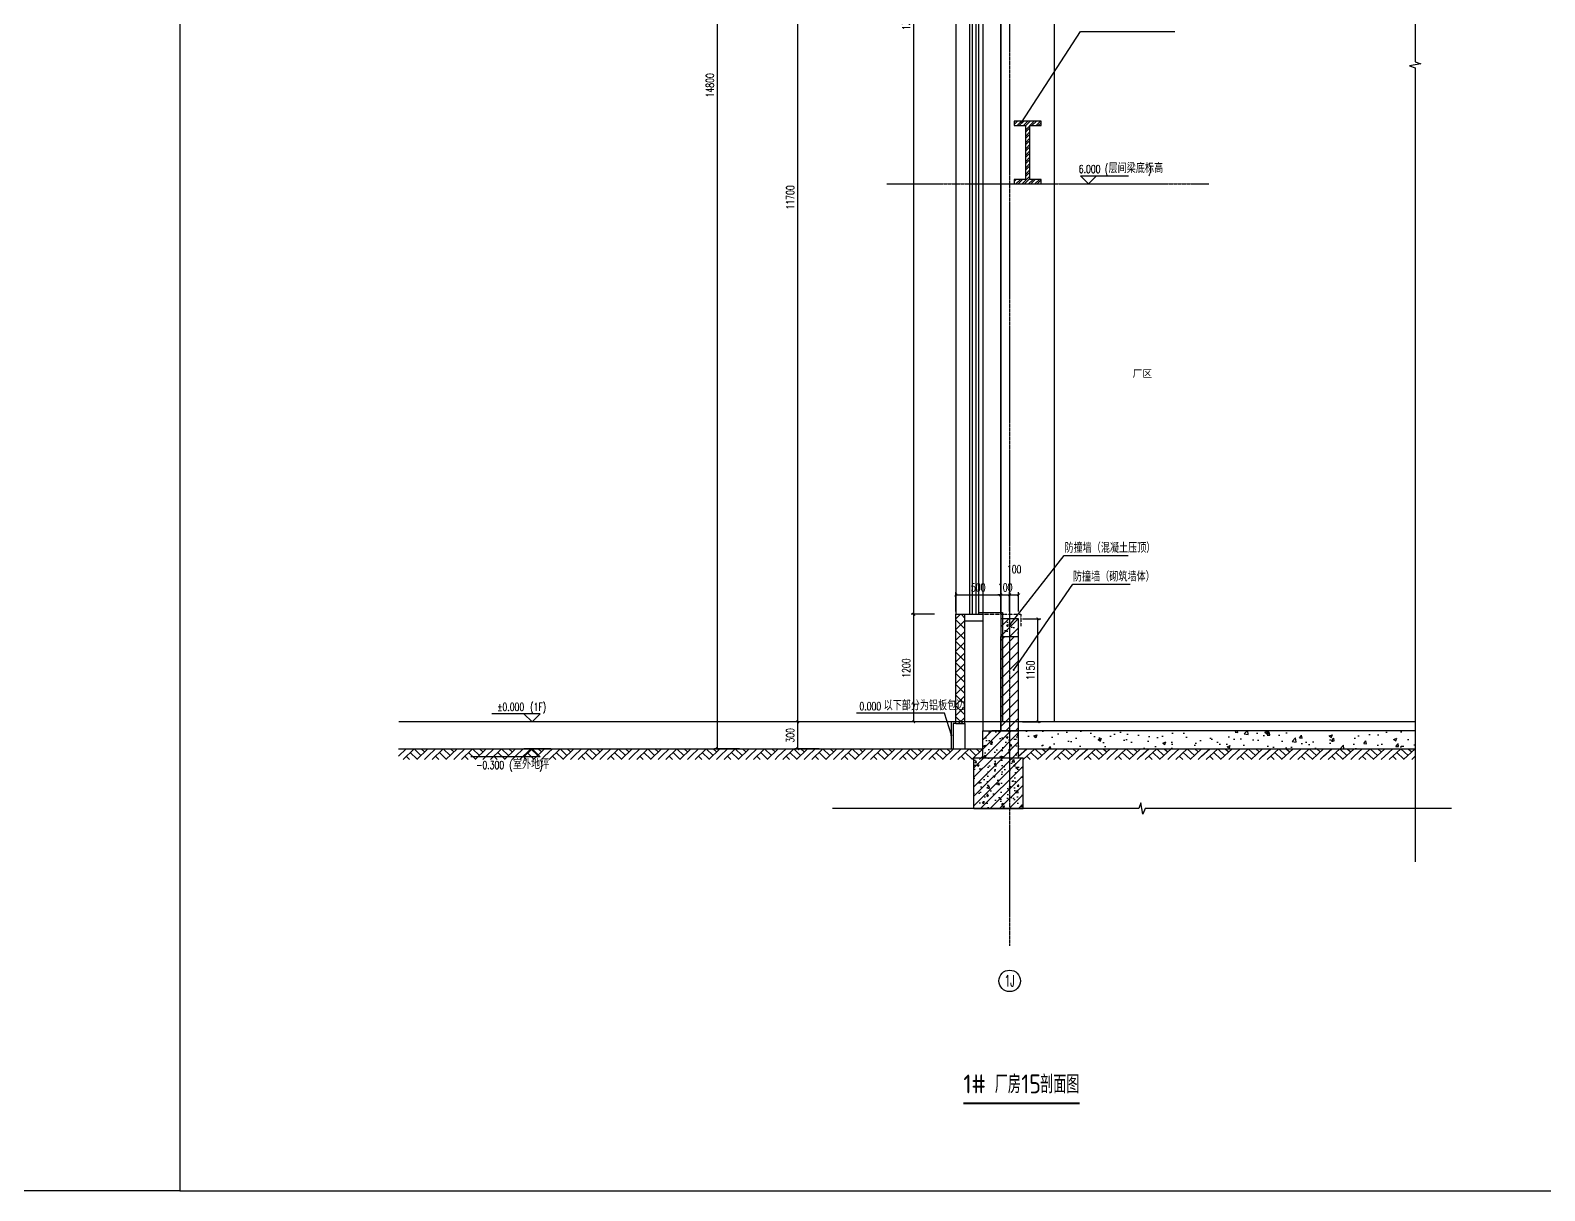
# Model space of a CAD drawing. Extents: x -1899985 to 1774885, y 556286 to 2175695.
# Drawn here: x -1554659 to -1537769, y 563027 to 575971 of the extents above; entities that cross this region are included whole.
import ezdxf
from ezdxf.enums import TextEntityAlignment as Align

# ---------------------------------------------------------------- set-up
doc = ezdxf.new("R2010")
doc.units = 0
doc.header["$LTSCALE"] = 10
doc.header["$MEASUREMENT"] = 0
for name, pattern in [('20剖面图$0$__DASH', [0.35, 0.25, -0.1]), ('20剖面图$0$DASH', [0.35, 0.25, -0.1]), ('20剖面图$0$DOTE', [2.42, 2, -0.2, 0.02, -0.2])]:
    doc.linetypes.add(name, pattern=pattern)
doc.layers.get('Defpoints').update_dxf_attribs({"color": 210})
for name, color, linetype in [('20剖面图$0$A-AXIS-D', 1, 'Continuous'), ('20剖面图$0$A-AXIS-DOTE', 14, '20剖面图$0$DOTE'), ('20剖面图$0$A-AXIS-DP', 126, 'Continuous'), ('20剖面图$0$A-AXIS-SYMB', 3, 'Continuous'), ('20剖面图$0$A-CURTAIN', 134, 'Continuous'), ('20剖面图$0$A-HATCH-1', 252, 'Continuous'), ('20剖面图$0$A-HATCH-2', 251, 'Continuous'), ('20剖面图$0$A-LIN-V', 9, 'Continuous'), ('20剖面图$0$A-SFCE', 30, 'Continuous'), ('20剖面图$0$A-WINDOW', 140, 'Continuous'), ('20剖面图$0$AS-COLN', 6, 'Continuous'), ('20剖面图$0$AS-WALL', 40, 'Continuous'), ('20剖面图$0$DIM_ELEV', 3, 'Continuous'), ('20剖面图$0$DIM_SYMB', 3, 'Continuous'), ('20剖面图$0$PUB_HATCH', 8, 'Continuous'), ('20剖面图$0$PUB_TEXT', 7, 'Continuous'), ('20剖面图$0$建-墙-填充', 8, 'Continuous'), ('20剖面图$0$建-柱-钢', 9, 'Continuous'), ('A-LIN-V', 9, 'Continuous'), ('A-SFCE', 30, 'Continuous'), ('PUB_TEXT', 7, 'Continuous')]:
    doc.layers.add(name, color=color, linetype=linetype)
doc.styles.add('20剖面图$0$_TCH_AXIS', font='COMPLEX', dxfattribs={"bigfont": 'GBCBIG'})
doc.styles.add('20剖面图$0$_TCH_DIM', font='SIMPLEX', dxfattribs={"bigfont": 'GBCBIG'})
doc.styles.add('20剖面图$0$_TCH_DIM_T3', font='SIMPLEX', dxfattribs={"width": 0.705882, "bigfont": 'GBCBIG'})
doc.styles.add('20剖面图$0$Standard', font='gbenor.shx', dxfattribs={"bigfont": 'gbcbig.shx'})
doc.styles.add('20剖面图$0$图框', font='')
doc.styles.get('20剖面图$0$图框').set_extended_font_data('SimSun')
doc.dimstyles.new('20剖面图$0$_TCH_ARCH&&30', dxfattribs={"dimtxt": 89.25, "dimasz": 30, "dimexe": 30, "dimexo": 30, "dimgap": 37.875, "dimtad": 1, "dimdec": 0, "dimzin": 0, "dimdsep": 46, "dimtxsty": '20剖面图$0$_TCH_DIM_T3', "dimblk": '20剖面图$0$_ArchTick', "dimcen": 0.09, "dimclrt": 7, "dimazin": 2, "dimtfac": 1, "dimtdec": 0, "dimtix": 1, "dimtmove": 2, "dimatfit": 3, "dimfxl": 1, "dimtolj": 1, "dimtzin": 0, "dimarcsym": 0})
pattern_1 = [(45, (0, 0), (-53.0330086, 53.0330086), []), (50, (0, 0), (215.178055, -18.82564), [22.5, -247.5]), (355, (0, 0), (-41.6254, 225.65764), [18, -198]), (100.4514, (17.93, -1.57), (173.552815, 206.831863), [19.122057, -210.342634]), (46.1842, (0, 60), (320.172315, -49.655704), [33.75, -371.25]), (96.6356, (26.68, 55.86), (280.39881, 292.23536), [28.683086, -315.5139]), (351.1842, (0, 60), (280.398584, 292.23558), [27, -297]), (21, (30, 45), (179.072116, -120.785667), [22.5, -247.5]), (326, (30, 45), (72.9946, 217.545014), [18, -198]), (71.4514, (44.92, 34.93), (252.066789, 96.75915), [19.122057, -210.342634]), (37.5, (0, 0), (3.6479566, 99.868156), [0, -195.6, 0, -201, 0, -198.75]), (7.5, (0, 0), (78.920861, 118.3235136), [0, -114.6, 0, -191.1, 0, -75.75]), (327.5, (-66.9, 0), (160.146731, -6.7664615), [0, -75, 0, -234, 0, -310.5]), (317.5, (-96.9, 0), (174.955851, 30.031495), [0, -97.5, 0, -155.4, 0, -220.5])]

# ---------------------------------------------------------------- blocks, each defined once
blk = doc.blocks.new('20剖面图$0$G$CBF9D2CED')
at = {"layer": '20剖面图$0$建-墙-填充'}
h = blk.add_hatch(dxfattribs=at)
h.set_pattern_fill('金属', color=256, scale=20, style=0)
h.set_pattern_definition([(45, (0, 0), (-35.3553, 35.3553), []), (45, (23.57, 0), (-35.3553, 35.3553), [])])
h.paths.add_polyline_path([(-150, 0), (-150, -50), (-25, -50), (-25, -650), (-150, -650), (-150, -700), (150, -700), (150, -650), (25, -650), (25, -50), (150, -50), (150, 0)])
at = {"layer": '20剖面图$0$建-柱-钢'}
for p, q in [((-150, 0), (-150, -50)), ((150, 0), (-150, 0)), ((150, -50), (150, 0)), ((-150, -50), (-25, -50)), ((-25, -50), (-25, -650)), ((25, -650), (25, -50)), ((25, -50), (150, -50)), ((-25, -650), (-150, -650)), ((-150, -650), (-150, -700)), ((150, -650), (25, -650)), ((150, -700), (150, -650)), ((-150, -700), (150, -700))]:
    blk.add_line(p, q, dxfattribs=at)
blk = doc.blocks.new('20剖面图$0$$LinePat$素土夯实')
at = {"color": 0}
for p, q in [((0, -210), (210, 0)), ((120, -300), (420, 0)), ((420, 0), (608, -188)), ((495, -300), (795, 0)), ((615, 0), (705, -90)), ((210, -210), (300, -300)), ((315, -105), (502, -293)), ((705, -300), (795, -210))]:
    blk.add_line(p, q, dxfattribs=at)
blk = doc.blocks.new('20剖面图$0$_ArchTick')
at = {"color": 0, "linetype": 'ByBlock', "const_width": 0.4}
blk.add_lwpolyline([(-0.5, -0.5), (0.5, 0.5)], dxfattribs=at)
blk = doc.blocks.new('*D267')
at = {"layer": '20剖面图$0$A-AXIS-DP', "color": 0, "lineweight": -2, "transparency": 16777216}
for p, q in [((-1544574, 569457), (-1544836, 569457)), ((-1544806, 568257), (-1544806, 569457)), ((-1544574, 568257), (-1544836, 568257))]:
    blk.add_line(p, q, dxfattribs=at)
at = {"layer": 'Defpoints', "color": 0, "transparency": 16777216}
for p in [(-1544806, 569457), (-1544544, 569457), (-1544544, 568257)]:
    blk.add_point(p, dxfattribs=at)
at = {"layer": '20剖面图$0$A-AXIS-DP', "color": 0, "lineweight": -2, "transparency": 16777216, "xscale": 30, "yscale": 30, "zscale": 30}
for p, rotation in [((-1544806, 569457), 90), ((-1544806, 568257), 270)]:
    blk.add_blockref('20剖面图$0$_ArchTick', p, dxfattribs=dict(at, rotation=rotation))
at = {"layer": '20剖面图$0$A-AXIS-DP', "color": 7, "transparency": 16777216, "insert": (-1544889, 568857), "char_height": 89.2, "attachment_point": 5, "rotation": 90, "style": '20剖面图$0$_TCH_DIM_T3'}
blk.add_mtext('\\A1;1200', dxfattribs=at)
blk = doc.blocks.new('*D268')
at = {"layer": '20剖面图$0$A-AXIS-DP', "color": 0, "lineweight": -2, "transparency": 16777216}
for p, q in [((-1544574, 582757), (-1544836, 582757)), ((-1544806, 569457), (-1544806, 582757)), ((-1544574, 569457), (-1544836, 569457))]:
    blk.add_line(p, q, dxfattribs=at)
at = {"layer": 'Defpoints', "color": 0, "transparency": 16777216}
for p in [(-1544806, 582757), (-1544544, 582757), (-1544544, 569457)]:
    blk.add_point(p, dxfattribs=at)
at = {"layer": '20剖面图$0$A-AXIS-DP', "color": 0, "lineweight": -2, "transparency": 16777216, "xscale": 30, "yscale": 30, "zscale": 30}
for p, rotation in [((-1544806, 582757), 90), ((-1544806, 569457), 270)]:
    blk.add_blockref('20剖面图$0$_ArchTick', p, dxfattribs=dict(at, rotation=rotation))
at = {"layer": '20剖面图$0$A-AXIS-DP', "color": 7, "transparency": 16777216, "insert": (-1544889, 576107), "char_height": 89.2, "attachment_point": 5, "rotation": 90, "style": '20剖面图$0$_TCH_DIM_T3'}
blk.add_mtext('\\A1;13300', dxfattribs=at)
blk = doc.blocks.new('*D269')
at = {"layer": '20剖面图$0$A-AXIS-D', "color": 0, "lineweight": -2, "transparency": 16777216}
for p, q in [((-1546748, 582757), (-1547026, 582757)), ((-1546996, 567957), (-1546996, 582757)), ((-1546748, 567957), (-1547026, 567957))]:
    blk.add_line(p, q, dxfattribs=at)
at = {"layer": 'Defpoints', "color": 0, "transparency": 16777216}
for p in [(-1546996, 582757), (-1546718, 582757), (-1546718, 567957)]:
    blk.add_point(p, dxfattribs=at)
at = {"layer": '20剖面图$0$A-AXIS-D', "color": 0, "lineweight": -2, "transparency": 16777216, "xscale": 30, "yscale": 30, "zscale": 30}
for p, rotation in [((-1546996, 582757), 90), ((-1546996, 567957), 270)]:
    blk.add_blockref('20剖面图$0$_ArchTick', p, dxfattribs=dict(at, rotation=rotation))
at = {"layer": '20剖面图$0$A-AXIS-D', "color": 7, "transparency": 16777216, "insert": (-1547078, 575357), "char_height": 89.2, "attachment_point": 5, "rotation": 90, "style": '20剖面图$0$_TCH_DIM_T3'}
blk.add_mtext('\\A1;14800', dxfattribs=at)
blk = doc.blocks.new('*D270')
at = {"layer": '20剖面图$0$A-AXIS-D', "color": 0, "lineweight": -2, "transparency": 16777216}
for p, q in [((-1545860, 568257), (-1546130, 568257)), ((-1546100, 567957), (-1546100, 568257)), ((-1545860, 567957), (-1546130, 567957))]:
    blk.add_line(p, q, dxfattribs=at)
at = {"layer": 'Defpoints', "color": 0, "transparency": 16777216}
for p in [(-1546100, 568257), (-1545830, 568257), (-1545830, 567957)]:
    blk.add_point(p, dxfattribs=at)
at = {"layer": '20剖面图$0$A-AXIS-D', "color": 0, "lineweight": -2, "transparency": 16777216, "xscale": 30, "yscale": 30, "zscale": 30}
for p, rotation in [((-1546100, 568257), 90), ((-1546100, 567957), 270)]:
    blk.add_blockref('20剖面图$0$_ArchTick', p, dxfattribs=dict(at, rotation=rotation))
at = {"layer": '20剖面图$0$A-AXIS-D', "color": 7, "transparency": 16777216, "insert": (-1546182, 568107), "char_height": 89.2, "attachment_point": 5, "rotation": 90, "style": '20剖面图$0$_TCH_DIM_T3'}
blk.add_mtext('\\A1;300', dxfattribs=at)
blk = doc.blocks.new('*D271')
at = {"layer": '20剖面图$0$A-AXIS-D', "color": 0, "lineweight": -2, "transparency": 16777216}
for p, q in [((-1545860, 579957), (-1546130, 579957)), ((-1546100, 568257), (-1546100, 579957)), ((-1545860, 568257), (-1546130, 568257))]:
    blk.add_line(p, q, dxfattribs=at)
at = {"layer": 'Defpoints', "color": 0, "transparency": 16777216}
for p in [(-1546100, 579957), (-1545830, 579957), (-1545830, 568257)]:
    blk.add_point(p, dxfattribs=at)
at = {"layer": '20剖面图$0$A-AXIS-D', "color": 0, "lineweight": -2, "transparency": 16777216, "xscale": 30, "yscale": 30, "zscale": 30}
for p, rotation in [((-1546100, 579957), 90), ((-1546100, 568257), 270)]:
    blk.add_blockref('20剖面图$0$_ArchTick', p, dxfattribs=dict(at, rotation=rotation))
at = {"layer": '20剖面图$0$A-AXIS-D', "color": 7, "transparency": 16777216, "insert": (-1546182, 574107), "char_height": 89.2, "attachment_point": 5, "rotation": 90, "style": '20剖面图$0$_TCH_DIM_T3'}
blk.add_mtext('\\A1;11700', dxfattribs=at)
blk = doc.blocks.new('*D451')
at = {"layer": '20剖面图$0$A-AXIS-DP', "color": 0, "lineweight": -2, "transparency": 16777216}
for p, q in [((-1544336, 569487), (-1544336, 569703)), ((-1543836, 569487), (-1543836, 569703)), ((-1544336, 569673), (-1543836, 569673))]:
    blk.add_line(p, q, dxfattribs=at)
at = {"layer": 'Defpoints', "color": 0, "transparency": 16777216}
for p in [(-1543836, 569673), (-1544336, 569457), (-1543836, 569457)]:
    blk.add_point(p, dxfattribs=at)
at = {"layer": '20剖面图$0$A-AXIS-DP', "color": 0, "lineweight": -2, "transparency": 16777216, "xscale": 30, "yscale": 30, "zscale": 30, "rotation": 180}
blk.add_blockref('20剖面图$0$_ArchTick', (-1544336, 569673), dxfattribs=at)
at = {"layer": '20剖面图$0$A-AXIS-DP', "color": 0, "lineweight": -2, "transparency": 16777216, "xscale": 30, "yscale": 30, "zscale": 30}
blk.add_blockref('20剖面图$0$_ArchTick', (-1543836, 569673), dxfattribs=at)
at = {"layer": '20剖面图$0$A-AXIS-DP', "color": 7, "transparency": 16777216, "insert": (-1544086, 569756), "char_height": 89.2, "attachment_point": 5, "style": '20剖面图$0$_TCH_DIM_T3'}
blk.add_mtext('\\A1;500', dxfattribs=at)
blk = doc.blocks.new('*D452')
at = {"layer": '20剖面图$0$A-AXIS-DP', "color": 0, "lineweight": -2, "transparency": 16777216}
for p, q in [((-1543836, 569487), (-1543836, 569703)), ((-1543736, 569487), (-1543736, 569703)), ((-1543836, 569673), (-1543866, 569673)), ((-1543836, 569673), (-1543736, 569673)), ((-1543736, 569673), (-1543706, 569673))]:
    blk.add_line(p, q, dxfattribs=at)
at = {"layer": 'Defpoints', "color": 0, "transparency": 16777216}
for p in [(-1543736, 569673), (-1543836, 569457), (-1543736, 569457)]:
    blk.add_point(p, dxfattribs=at)
at = {"layer": '20剖面图$0$A-AXIS-DP', "color": 0, "lineweight": -2, "transparency": 16777216, "xscale": 30, "yscale": 30, "zscale": 30}
blk.add_blockref('20剖面图$0$_ArchTick', (-1543836, 569673), dxfattribs=at)
at = {"layer": '20剖面图$0$A-AXIS-DP', "color": 0, "lineweight": -2, "transparency": 16777216, "xscale": 30, "yscale": 30, "zscale": 30, "rotation": 180}
blk.add_blockref('20剖面图$0$_ArchTick', (-1543736, 569673), dxfattribs=at)
at = {"layer": '20剖面图$0$A-AXIS-DP', "color": 7, "transparency": 16777216, "insert": (-1543786, 569756), "char_height": 89.2, "attachment_point": 5, "style": '20剖面图$0$_TCH_DIM_T3'}
blk.add_mtext('\\A1;100', dxfattribs=at)
blk = doc.blocks.new('*D453')
at = {"layer": '20剖面图$0$A-AXIS-DP', "color": 0, "lineweight": -2, "transparency": 16777216}
for p, q in [((-1543736, 569487), (-1543736, 569703)), ((-1543636, 569487), (-1543636, 569703)), ((-1543736, 569673), (-1543636, 569673))]:
    blk.add_line(p, q, dxfattribs=at)
at = {"layer": 'Defpoints', "color": 0, "transparency": 16777216}
for p in [(-1543636, 569673), (-1543736, 569457), (-1543636, 569457)]:
    blk.add_point(p, dxfattribs=at)
at = {"layer": '20剖面图$0$A-AXIS-DP', "color": 0, "lineweight": -2, "transparency": 16777216, "xscale": 30, "yscale": 30, "zscale": 30, "rotation": 180}
blk.add_blockref('20剖面图$0$_ArchTick', (-1543736, 569673), dxfattribs=at)
at = {"layer": '20剖面图$0$A-AXIS-DP', "color": 0, "lineweight": -2, "transparency": 16777216, "xscale": 30, "yscale": 30, "zscale": 30}
blk.add_blockref('20剖面图$0$_ArchTick', (-1543636, 569673), dxfattribs=at)
at = {"layer": '20剖面图$0$A-AXIS-DP', "color": 7, "transparency": 16777216, "insert": (-1543686, 569959), "char_height": 89.2, "attachment_point": 5, "style": '20剖面图$0$_TCH_DIM_T3'}
blk.add_mtext('\\A1;100', dxfattribs=at)
blk = doc.blocks.new('*D490')
at = {"layer": '20剖面图$0$A-AXIS-DP', "color": 0, "lineweight": -2, "transparency": 16777216}
for p, q in [((-1543594, 569407), (-1543390, 569407)), ((-1543420, 568257), (-1543420, 569407)), ((-1543594, 568257), (-1543390, 568257))]:
    blk.add_line(p, q, dxfattribs=at)
at = {"layer": 'Defpoints', "color": 0, "transparency": 16777216}
for p in [(-1543624, 569407), (-1543420, 569407), (-1543624, 568257)]:
    blk.add_point(p, dxfattribs=at)
at = {"layer": '20剖面图$0$A-AXIS-DP', "color": 0, "lineweight": -2, "transparency": 16777216, "xscale": 30, "yscale": 30, "zscale": 30}
for p, rotation in [((-1543420, 569407), 90), ((-1543420, 568257), 270)]:
    blk.add_blockref('20剖面图$0$_ArchTick', p, dxfattribs=dict(at, rotation=rotation))
at = {"layer": '20剖面图$0$A-AXIS-DP', "color": 7, "transparency": 16777216, "insert": (-1543502, 568832), "char_height": 89.2, "attachment_point": 5, "rotation": 90, "style": '20剖面图$0$_TCH_DIM_T3'}
blk.add_mtext('\\A1;1150', dxfattribs=at)
blk = doc.blocks.new('20剖面图')
at = {"layer": '20剖面图$0$A-HATCH-1'}
h = blk.add_hatch(dxfattribs=at)
h.set_pattern_fill('混凝土', color=256, scale=50)
h.set_pattern_definition([(50, (0, 0), (358.63009, -31.37607), [37.5, -412.5]), (355, (0, 0), (-69.37567, 376.09607), [30, -330]), (100.4514, (29.9, -2.6), (289.25469, 344.71977), [31.870095, -350.57106]), (46.1842, (0, 100), (533.62052, -82.75951), [56.25, -618.75]), (96.6356, (44.47, 93.1), (467.33135, 487.05894), [47.80514, -525.8565]), (351.1842, (0, 100), (467.33097, 487.0593), [45, -495]), (21, (50, 75), (298.453526, -201.309445), [37.5, -412.5]), (326, (50, 75), (121.65767, 362.57502), [30, -330]), (71.4514, (74.87, 58.22), (420.111314, 161.26525), [31.870095, -350.57106]), (37.5, (0, 0), (6.079928, 166.446927), [0, -326, 0, -335, 0, -331.25]), (7.5, (0, 0), (131.534769, 197.205856), [0, -191, 0, -318.5, 0, -126.25]), (327.5, (-111.5, 0), (266.911218, -11.277436), [0, -125, 0, -390, 0, -517.5]), (317.5, (-161.5, 0), (291.593085, 50.05249), [0, -162.5, 0, -259, 0, -367.5])])
h.paths.add_polyline_path([(-1539213.2, 567957.5), (-1539213.2, 568157.5), (-1543635.6, 568157.5), (-1543635.6, 567957.5)])
at = {"layer": '20剖面图$0$PUB_HATCH'}
h = blk.add_hatch(dxfattribs=at)
h.set_pattern_fill('多孔材料', color=256, scale=30, style=0)
h.set_pattern_definition([(45, (60, 0), (-60.000061, 60.000061), []), (135, (60, 0), (-60.000061, -60.000061), [])])
h.paths.add_polyline_path([(-1544235.6, 568237.5), (-1544235.6, 569457.5), (-1544335.6, 569457.5), (-1544335.6, 568237.5)])
h = blk.add_hatch(dxfattribs=at)
h.set_pattern_fill('钢筋混凝土', color=256, scale=30, style=0)
h.set_pattern_definition(pattern_1)
h.paths.add_polyline_path([(-1543835.6, 569207.5), (-1543635.6, 569207.5), (-1543635.6, 569407.5), (-1543835.6, 569407.5)])
h = blk.add_hatch(dxfattribs=at)
h.set_pattern_fill('普通砖', color=256, scale=30, style=0)
h.set_pattern_definition([(45, (0, 53.85), (-53.0330298, 53.0330298), [])])
h.paths.add_polyline_path([(-1543635.6, 569207.5), (-1543835.6, 569207.5), (-1543835.6, 568157.5), (-1543635.6, 568157.5)])
h = blk.add_hatch(dxfattribs=at)
h.set_pattern_fill('钢筋混凝土', color=256, scale=30, style=0)
h.set_pattern_definition(pattern_1)
h.paths.add_polyline_path([(-1543635.6, 567857.5), (-1543635.6, 568157.5), (-1544035.6, 568157.5), (-1544035.6, 567857.5)])
h = blk.add_hatch(dxfattribs=at)
h.set_pattern_fill('钢筋混凝土', color=256, scale=30, style=0)
h.set_pattern_definition(pattern_1)
h.paths.add_polyline_path([(-1543585.6, 567290), (-1543585.6, 567857.5), (-1544135.6, 567857.5), (-1544135.6, 567290)])
at = {"layer": '20剖面图$0$A-AXIS-D'}
blk.add_circle((-1543735.6, 565367.9), 120, dxfattribs=at)
at = {"layer": '20剖面图$0$A-AXIS-DOTE'}
for p, q in [((-1543735.6, 565758.8), (-1543735.6, 585146)), ((-1545104.7, 574257.5), (-1541514.4, 574257.5))]:
    blk.add_line(p, q, dxfattribs=at)
at = {"layer": '20剖面图$0$A-AXIS-DOTE', "linetype": '20剖面图$0$__DASH', "ltscale": 2}
blk.add_line((-1540520.1, 568257.5), (-1550550.8, 568257.5), dxfattribs=at)
at = {"layer": '20剖面图$0$A-AXIS-SYMB'}
for p, q in [((-1543604.9, 574942.4), (-1542947.4, 575956.9)), ((-1542947.4, 575956.9), (-1541894.3, 575956.9)), ((-1543729.5, 569344.5), (-1543126.5, 570112.5)), ((-1543126.5, 570112.5), (-1542412.6, 570112.5)), ((-1543690.5, 568837.4), (-1543033, 569792.1)), ((-1543033, 569792.1), (-1542392.1, 569792.1)), ((-1544463.2, 568355.6), (-1545443.2, 568355.6)), ((-1544385.6, 568107.5), (-1544463.2, 568355.6))]:
    blk.add_line(p, q, dxfattribs=at)
at = {"layer": '20剖面图$0$A-AXIS-SYMB', "const_width": 12}
for points in [[(-1543608.2, 574937.4, 1), (-1543601.6, 574947.4, 1)], [(-1543733.2, 569339.8, 1), (-1543725.8, 569349.3, 1)], [(-1543693.9, 568832.5, 1), (-1543687.1, 568842.3, 1)], [(-1544383.9, 568101.7, 1), (-1544387.4, 568113.2, 1)]]:
    blk.add_lwpolyline(points, format="xyb", close=True, dxfattribs=at)
at = {"layer": '20剖面图$0$A-CURTAIN', "const_width": 15}
blk.add_lwpolyline([(-1544335.6, 568257.5), (-1544385.6, 568257.5), (-1544385.6, 567957.5)], dxfattribs=at)
at = {"layer": '20剖面图$0$A-CURTAIN'}
blk.add_lwpolyline([(-1544335.6, 568237.5), (-1544365.6, 568237.5), (-1544365.6, 567957.5)], dxfattribs=at)
at = {"layer": '20剖面图$0$A-LIN-V'}
for p, q in [((-1544335.6, 582757.5), (-1544335.6, 569457.5)), ((-1544035.6, 582682.8), (-1544035.6, 568157.5)), ((-1543835.6, 582682.8), (-1543835.6, 568157.5)), ((-1543835.6, 569457.5), (-1543835.6, 579957.5)), ((-1543235.6, 568257.5), (-1543235.6, 579957.5)), ((-1544235.6, 568237.5), (-1544235.6, 567957.5)), ((-1544035.6, 568310.1), (-1544035.6, 568157.5))]:
    blk.add_line(p, q, dxfattribs=at)
at = {"layer": '20剖面图$0$A-SFCE'}
blk.add_line((-1539213.2, 568257.5), (-1543635.6, 568257.5), dxfattribs=at)
at = {"layer": '20剖面图$0$A-SFCE', "linetype": '20剖面图$0$DASH'}
blk.add_lwpolyline([(-1544035.6, 569457.5), (-1543785.6, 569457.5), (-1543611.2, 569457.5), (-1543611.2, 569323.7)], dxfattribs=at)
at = {"layer": '20剖面图$0$A-WINDOW'}
for p, q in [((-1544181.7, 569457.5), (-1544181.7, 582757.5)), ((-1544148.7, 569457.5), (-1544148.7, 582701.9)), ((-1544114.7, 582696.1), (-1544114.7, 569457.5)), ((-1544081.7, 582690.6), (-1544081.7, 569457.5))]:
    blk.add_line(p, q, dxfattribs=at)
blk.add_lwpolyline([(-1544235.6, 569457.5), (-1544035.6, 569457.5), (-1544035.6, 569380.5), (-1544235.6, 569380.5)], close=True, dxfattribs=at)
at = {"layer": '20剖面图$0$AS-COLN'}
for p, q in [((-1543635.6, 569407.5), (-1543835.6, 569407.5)), ((-1543835.6, 569407.5), (-1543835.6, 569207.5)), ((-1543635.6, 569207.5), (-1543635.6, 569407.5)), ((-1543835.6, 569207.5), (-1543635.6, 569207.5)), ((-1544035.6, 567857.5), (-1544035.6, 568157.5)), ((-1544035.6, 568157.5), (-1543635.6, 568157.5)), ((-1543635.6, 567857.5), (-1543635.6, 568157.5)), ((-1544135.6, 567290), (-1544135.6, 567857.5)), ((-1544135.6, 567857.5), (-1543585.6, 567857.5)), ((-1544035.6, 567857.5), (-1543635.6, 567857.5)), ((-1543585.6, 567290), (-1543585.6, 567857.5)), ((-1544135.6, 567290), (-1543585.6, 567290))]:
    blk.add_line(p, q, dxfattribs=at)
for points in [[(-1539213.2, 568157.5), (-1543935.6, 568157.5)], [(-1543635.6, 567957.5), (-1539213.2, 567957.5)]]:
    blk.add_lwpolyline(points, dxfattribs=at)
at = {"layer": '20剖面图$0$AS-WALL'}
for p, q in [((-1544335.6, 568237.5), (-1544335.6, 569457.5)), ((-1544335.6, 569457.5), (-1544235.6, 569457.5)), ((-1544235.6, 568237.5), (-1544235.6, 569457.5)), ((-1543835.6, 568157.5), (-1543835.6, 569207.5)), ((-1543635.6, 568157.5), (-1543635.6, 569207.5)), ((-1544335.6, 568237.5), (-1544235.6, 568237.5)), ((-1543835.6, 568157.5), (-1543635.6, 568157.5))]:
    blk.add_line(p, q, dxfattribs=at)
blk.add_lwpolyline([(-1550550.8, 567957.5), (-1544035.6, 567957.5), (-1544035.6, 567957.5)], dxfattribs=at)
at = {"layer": '20剖面图$0$DIM_ELEV'}
for p, q in [((-1542857.6, 574257.5), (-1542947.6, 574347.5)), ((-1542947.6, 574347.5), (-1542411.2, 574347.5)), ((-1542857.6, 574257.5), (-1542767.6, 574347.5)), ((-1543157.9, 574257.5), (-1542767.6, 574257.5)), ((-1548972.8, 568347.5), (-1549509.2, 568347.5)), ((-1549062.8, 568257.5), (-1549152.8, 568347.5)), ((-1548852.8, 568257.5), (-1549152.8, 568257.5)), ((-1549062.8, 568257.5), (-1548972.8, 568347.5)), ((-1548972.8, 567867.5), (-1549743.8, 567867.5)), ((-1549062.8, 567957.5), (-1549152.8, 567867.5)), ((-1548852.8, 567957.5), (-1549152.8, 567957.5)), ((-1549062.8, 567957.5), (-1548972.8, 567867.5))]:
    blk.add_line(p, q, dxfattribs=at)
at = {"layer": '20剖面图$0$DIM_SYMB'}
for points in [[(-1539213.2, 584475.8), (-1539213.2, 575619.8), (-1539150.2, 575596.9), (-1539276.2, 575574.7), (-1539213.2, 575552.3), (-1539213.2, 566696.4)], [(-1538806.6, 567290), (-1542226, 567290), (-1542248.9, 567227), (-1542271.2, 567353), (-1542293.5, 567290), (-1545712.9, 567290)]]:
    blk.add_lwpolyline(points, dxfattribs=at)
at = {"layer": '20剖面图$0$DIM_SYMB', "const_width": 21}
blk.add_lwpolyline([(-1544251.4, 564001.8), (-1542956.9, 564001.8)], dxfattribs=at)
at = {"layer": '20剖面图$0$A-HATCH-1', "xscale": 0.4279055464945263, "yscale": 0.4, "zscale": 0.4}
for p in [(-1543635.6, 567957.5), (-1543295.5, 567957.5), (-1542955.3, 567957.5), (-1542615.1, 567957.5), (-1542274.9, 567957.5), (-1541934.7, 567957.5), (-1541594.5, 567957.5), (-1541254.3, 567957.5), (-1540914.2, 567957.5), (-1540574, 567957.5), (-1540233.8, 567957.5), (-1539893.6, 567957.5), (-1539553.4, 567957.5)]:
    blk.add_blockref('20剖面图$0$$LinePat$素土夯实', p, dxfattribs=at)
at = {"layer": '20剖面图$0$A-HATCH-2', "xscale": 0.4097607528520357, "yscale": 0.4, "zscale": 0.4}
for p in [(-1550550.8, 567957.5), (-1550225.1, 567957.5), (-1549899.3, 567957.5), (-1549573.6, 567957.5), (-1549247.8, 567957.5), (-1548922, 567957.5), (-1548596.3, 567957.5), (-1548270.5, 567957.5), (-1547944.8, 567957.5), (-1547619, 567957.5), (-1547293.2, 567957.5), (-1546967.5, 567957.5), (-1546641.7, 567957.5), (-1546316, 567957.5), (-1545990.2, 567957.5), (-1545664.4, 567957.5), (-1545338.7, 567957.5), (-1545012.9, 567957.5), (-1544687.2, 567957.5), (-1544361.4, 567957.5)]:
    blk.add_blockref('20剖面图$0$$LinePat$素土夯实', p, dxfattribs=at)
at = {"layer": '20剖面图$0$A-LIN-V'}
blk.add_blockref('20剖面图$0$G$CBF9D2CED', (-1543535.6, 574957.5), dxfattribs=at)
at = {"layer": '20剖面图$0$PUB_TEXT', "style": '20剖面图$0$_TCH_DIM', "width": 0.705882}
for s, height, p in [('6.000', 89.25, (-1542965.6, 574379)), ('(', 89.2, (-1542674.6, 574379)), (')', 89.2, (-1542190.3, 574379)), ('%%P0.000', 89.25, (-1549452.2, 568379)), ('(1F)', 89.25, (-1549083.2, 568379)), ('0.000', 89.25, (-1545411.7, 568387.1)), ('-0.300', 89.25, (-1549686.8, 567731)), ('(', 89.2, (-1549317.8, 567731)), (')', 89.2, (-1548980.9, 567731))]:
    blk.add_text(s, height=height, dxfattribs=at).set_placement(p)
at = {"layer": '20剖面图$0$PUB_TEXT'}
for s, height, style, p in [('层间梁底标高', 101.28, '20剖面图$0$_TCH_DIM', (-1542632.6, 574379)), ('厂区', 79.3, '20剖面图$0$图框', (-1542364.2, 572102.8)), ('防撞墙（混凝土压顶）', 101.28, '20剖面图$0$_TCH_DIM', (-1543124, 570144)), ('防撞墙（砌筑墙体）', 101.28, '20剖面图$0$_TCH_DIM', (-1543029.8, 569823.6)), ('以下部分为铝板包边', 101.28, '20剖面图$0$_TCH_DIM', (-1545141.7, 568387.1)), ('室外地坪', 101.28, '20剖面图$0$_TCH_DIM', (-1549275.8, 567731))]:
    blk.add_text(s, height=height, dxfattribs=dict(at, style=style)).set_placement(p)
at = {"layer": '20剖面图$0$PUB_TEXT', "style": '20剖面图$0$_TCH_AXIS', "width": 1.274668}
blk.add_text('1J', height=125.26, dxfattribs=at).set_placement((-1543791.6, 565305.3), (-1543679.7, 565305.3), align=Align.FIT)
at = {"layer": 'PUB_TEXT', "style": '20剖面图$0$Standard'}
for s, height, p in [('1#', 210, (-1544251.4, 564113.8)), ('厂房', 202.55, (-1543901.4, 564113.8)), ('15', 210, (-1543606.5, 564113.8)), ('剖面图', 202.55, (-1543396.5, 564113.8))]:
    blk.add_text(s, height=height, dxfattribs=at).set_placement(p)
at = {"layer": '20剖面图$0$A-AXIS-D'}
for p1, p2, distance, picture, middle in [((-1546718.2, 567957.5), (-1546718.2, 582757.5), 277.5, '*D269', (-1547078.3, 575357.5)), ((-1545829.6, 568257.5), (-1545829.6, 579957.5), 270, '*D271', (-1546182.1, 574107.5)), ((-1545829.6, 567957.5), (-1545829.6, 568257.5), 270, '*D270', (-1546182.1, 568107.5))]:
    dim = blk.add_aligned_dim(p1=p1, p2=p2, distance=distance, dimstyle='20剖面图$0$_TCH_ARCH&&30', dxfattribs=at)
    dim.commit()
    dim.dimension.update_dxf_attribs({"geometry": picture, "text_midpoint": middle})
at = {"layer": '20剖面图$0$A-AXIS-DP'}
for p1, p2, distance, picture, middle in [((-1544544.3, 569457.5), (-1544544.3, 582757.5), 262, '*D268', (-1544888.8, 576107.5)), ((-1544335.6, 569457.5), (-1543835.6, 569457.5), 215.6, '*D451', (-1544085.6, 569755.5)), ((-1543835.6, 569457.5), (-1543735.6, 569457.5), 215.6, '*D452', (-1543785.6, 569755.5)), ((-1544544.3, 568257.5), (-1544544.3, 569457.5), 262, '*D267', (-1544888.8, 568857.5)), ((-1543623.9, 568257.5), (-1543623.9, 569407.5), -204.1, '*D490', (-1543502.3, 568832.5))]:
    dim = blk.add_aligned_dim(p1=p1, p2=p2, distance=distance, dimstyle='20剖面图$0$_TCH_ARCH&&30', dxfattribs=at)
    dim.commit()
    dim.dimension.update_dxf_attribs({"geometry": picture, "text_midpoint": middle})
dim = blk.add_linear_dim(base=(-1543635.6, 569673), p1=(-1543735.6, 569457.5), p2=(-1543635.6, 569457.5), angle=0, dimstyle='20剖面图$0$_TCH_ARCH&&30', dxfattribs=at)
dim.commit()
dim.dimension.update_dxf_attribs({"geometry": '*D453', "text_midpoint": (-1543685.6, 569958.5), "dimtype": 161})

msp = doc.modelspace()

# ---------------------------------------------------------------- block references
at = {"layer": 'A-LIN-V'}
msp.add_blockref('20剖面图', (0, 0), dxfattribs=at)

# ---------------------------------------------------------------- next in the draw order: linework, layer by layer
for points in [[(-1552989.5, 563027.3), (-1536530.6, 563027.3), (-1536530.6, 587783.7), (-1552989.5, 587783.7)], [(-1568076.8, 587622.4), (-1552989.5, 587622.4), (-1552989.5, 563027.3), (-1568076.8, 563027.3)]]:
    msp.add_lwpolyline(points, close=True, dxfattribs=at)
at = {"layer": 'A-SFCE'}
msp.add_lwpolyline([(-1544085.6, 569477.5), (-1543815.6, 569477.5), (-1543815.6, 568257.5)], dxfattribs=at)

doc.saveas('drawing.dxf')
